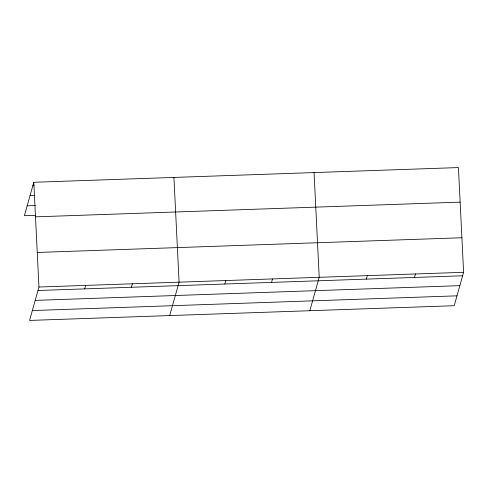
<?xml version="1.0" encoding="UTF-8"?>
<svg xmlns="http://www.w3.org/2000/svg" width="488" height="488" viewBox="0 0 488 488"><rect width="100%" height="100%" fill="white"/><g stroke="black" fill="none" stroke-linecap="round" stroke-linejoin="round"><path stroke-width="0.73" d="M33.788 182.286L38.955 287.023L29.567 320.427L454.212 305.714L463.6 272.304L458.433 167.573L33.788 182.286L24.4 215.696L35.703 215.306M84.686 288.878L85.668 285.401M131.4 287.261L132.376 283.784M169.696 315.571L179.09 282.168L173.923 177.431M224.822 284.022L225.798 280.545M271.535 282.406L272.511 278.929M309.831 310.716L319.219 277.306L314.058 172.575M366.372 279.118L367.348 275.641M414.495 277.446L415.471 273.969M32.812 185.763L34.319 185.714M30.036 195.645L34.556 195.487M27.175 205.82L35.465 205.533M35.496 216.849L460.141 202.136M37.253 252.461L461.898 237.741M38.955 287.023L463.6 272.304M37.979 290.5L462.624 275.781M35.203 300.376L459.849 285.657M32.342 310.551L456.988 295.832"/></g></svg>
